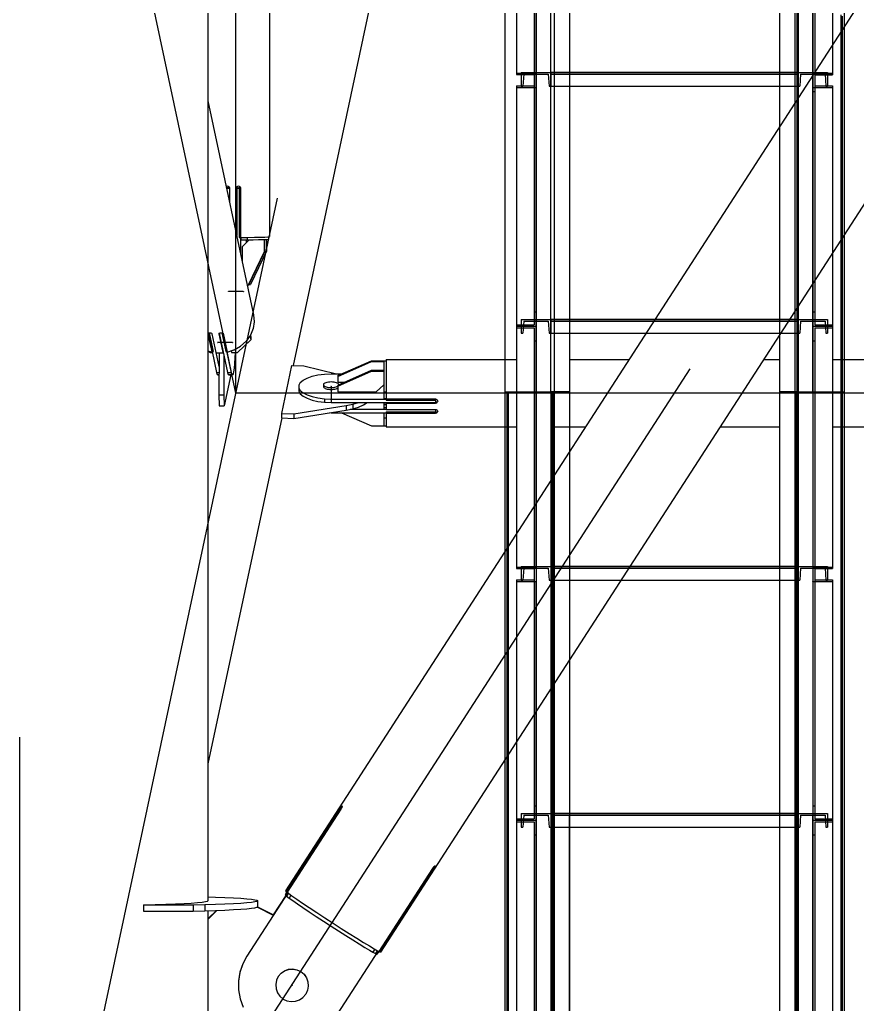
# Model space of a CAD drawing. Header units: millimetres. Extents: x 150209.93 to 150215.05, y 136675.65 to 136679.93.
# Drawn here: x 150213.5085 to 150213.5763, y 136677.4993 to 136677.5791 of the extents above; entities that cross this region are included whole.
import ezdxf

# ---------------------------------------------------------------- set-up
doc = ezdxf.new("R2010")
doc.units = ezdxf.units.MM
doc.header["$LTSCALE"] = 0.25
for name, pattern in [('CENTER', [50.8, 31.75, -6.35, 6.35, -6.35]), ('XKITLINE00', [0]), ('XKITLINE02', [4, 2, -2]), ('XKITLINE03', [6, 3, -1, 1, -1])]:
    doc.linetypes.add(name, pattern=pattern)

# ---------------------------------------------------------------- blocks, each defined once
blk = doc.blocks.new('çatıı')
at = {"color": 8, "linetype": 'CENTER'}
for p, q in [((22900, 8951.04), (22900, 10620.27)), ((22987.5, 9590.27), (22987.5, 10410.27)), ((22900, 9180.27), (23430, 10000.27)), ((22987.5, 9590.27), (22900, 10000.27)), ((22900, 9180.27), (23073.55, 9993.5)), ((22990.48, 9631.42), (22984.51, 9631.43)), ((22986.1, 9610.81), (22980.12, 9610.83)), ((23026.01, 9593.04), (23026.01, 9587.51)), ((23342.5, 9590.27), (22987.5, 9590.27)), ((23010.2, 9350.61), (23010.2, 9350.94))]:
    blk.add_line(p, q, dxfattribs=at)
at = {"color": 116, "linetype": 'XKITLINE02', "true_color": 0x136734}
for p, q in [((23097.15, 10409.49), (23097.15, 9590.91)), ((23097.15, 10409.49), (23097.16, 9590.91)), ((23097.69, 10409.49), (23097.69, 9590.91)), ((23097.69, 10409.49), (23097.69, 9590.91)), ((23114.92, 10409.49), (23114.92, 9590.91)), ((23114.92, 10409.49), (23114.92, 9590.91)), ((23115, 10409.49), (23115, 9590.95)), ((23115, 10409.49), (23115, 9590.95)), ((23115.45, 10409.49), (23115.45, 9590.91)), ((23115.45, 10409.49), (23115.46, 9590.91)), ((23115.85, 10409.49), (23115.85, 9590.95)), ((23115.85, 10409.49), (23115.85, 9590.95)), ((23214.14, 10409.49), (23214.13, 9590.95)), ((23214.14, 10409.49), (23214.14, 9590.95)), ((23214.53, 10409.49), (23214.54, 9590.91)), ((23214.99, 10409.49), (23214.98, 9590.95)), ((23214.99, 10409.49), (23214.99, 9590.95)), ((23215.07, 10409.49), (23215.07, 9590.91)), ((23232.3, 10409.49), (23232.3, 9590.91)), ((23232.83, 10409.49), (23232.84, 9590.91)), ((23101, 9817.38), (23101, 9719.35)), ((23101.01, 9817.38), (23101.01, 9719.35)), ((23108.2, 9816.8), (23108.2, 9714.13)), ((23108.21, 9816.8), (23108.21, 9714.13)), ((23109, 9817.38), (23109, 9714.13)), ((23109.01, 9817.38), (23109.01, 9714.13)), ((23220.99, 9817.38), (23220.99, 9716.47)), ((23221.79, 9816.8), (23221.79, 9717.45)), ((23228.99, 9817.38), (23228.99, 9725.38)), ((23214.53, 9761.22), (23214.53, 9590.91)), ((23215.07, 9760.69), (23215.07, 9590.91)), ((23220.98, 9760.77), (23220.98, 9712.5)), ((23220.99, 9762.07), (23220.99, 9719.93)), ((23221.78, 9760.03), (23221.78, 9712.5)), ((23228.98, 9760.77), (23228.98, 9719.19)), ((23232.3, 9743.46), (23232.3, 9590.91)), ((23232.83, 9742.92), (23232.83, 9590.91)), ((23233.68, 9738.64), (23233.68, 9654.46)), ((23233.68, 9738.64), (23233.68, 9654.46)), ((23228.98, 9725.38), (23228.98, 9719.19)), ((23228.99, 9725.38), (23228.99, 9719.35)), ((23101, 9719.93), (23109, 9719.93)), ((23101, 9719.35), (23108.2, 9719.35)), ((23101.01, 9719.93), (23109.01, 9719.93)), ((23101.01, 9719.35), (23108.21, 9719.35)), ((23103, 9720.13), (23103, 9714.63)), ((23103, 9720.13), (23115, 9720.13)), ((23103, 9720.13), (23103, 9714.63)), ((23103, 9720.13), (23103, 9714.63)), ((23103, 9720.13), (23115, 9720.13)), ((23103, 9720.13), (23103, 9714.63)), ((23104.07, 9719.43), (23103.68, 9714.63)), ((23104.07, 9719.43), (23103.68, 9714.63)), ((23104.07, 9719.43), (23103.68, 9714.63)), ((23104.07, 9719.43), (23103.68, 9714.63)), ((23104.07, 9719.43), (23113.94, 9719.43)), ((23104.07, 9719.43), (23113.94, 9719.43)), ((23108.2, 9719.94), (23108.2, 9617.96)), ((23108.2, 9719.94), (23109, 9719.94)), ((23108.21, 9719.94), (23108.21, 9617.96)), ((23108.21, 9719.94), (23109.01, 9719.94)), ((23109, 9719.94), (23109, 9617.38)), ((23109.01, 9719.94), (23109.01, 9617.38)), ((23113.94, 9719.43), (23114.32, 9714.63)), ((23113.94, 9719.43), (23114.32, 9714.63)), ((23113.94, 9719.43), (23114.32, 9714.63)), ((23113.94, 9719.43), (23114.32, 9714.63)), ((23115, 9720.13), (23115, 9714.63)), ((23115, 9720.13), (23122.5, 9720.13)), ((23115, 9720.13), (23115, 9714.63)), ((23115, 9720.13), (23122.5, 9720.13)), ((23115, 9720.13), (23115, 9714.63)), ((23115, 9720.13), (23115, 9714.63)), ((23115, 9720.13), (23115, 9714.63)), ((23115, 9720.13), (23115, 9714.63)), ((23115, 9719.43), (23214.98, 9719.43)), ((23115, 9719.43), (23214.98, 9719.43)), ((23207.48, 9720.13), (23214.98, 9720.13)), ((23207.48, 9720.13), (23214.98, 9720.13)), ((23214.98, 9720.13), (23214.98, 9714.63)), ((23214.98, 9720.13), (23214.98, 9714.63)), ((23214.98, 9720.13), (23214.98, 9714.63)), ((23214.98, 9720.13), (23226.98, 9720.13)), ((23214.98, 9720.13), (23214.98, 9714.63)), ((23214.98, 9720.13), (23214.98, 9714.63)), ((23214.98, 9720.13), (23226.98, 9720.13)), ((23214.98, 9720.13), (23214.98, 9714.63)), ((23216.05, 9719.43), (23215.66, 9714.63)), ((23216.05, 9719.43), (23215.66, 9714.63)), ((23216.05, 9719.43), (23215.66, 9714.63)), ((23216.05, 9719.43), (23215.66, 9714.63)), ((23216.05, 9719.43), (23225.92, 9719.43)), ((23216.05, 9719.43), (23225.92, 9719.43)), ((23220.98, 9719.94), (23220.98, 9640.1)), ((23220.98, 9719.94), (23221.78, 9719.94)), ((23220.98, 9719.93), (23228.98, 9719.93)), ((23220.99, 9719.94), (23220.99, 9640.11)), ((23220.99, 9719.94), (23221.79, 9719.94)), ((23220.99, 9719.93), (23228.99, 9719.93)), ((23221.78, 9719.94), (23221.78, 9617.96)), ((23221.78, 9719.19), (23228.98, 9719.19)), ((23221.79, 9719.94), (23221.79, 9617.96)), ((23221.79, 9719.35), (23228.99, 9719.35)), ((23225.92, 9719.43), (23226.3, 9714.63)), ((23225.92, 9719.43), (23226.3, 9714.63)), ((23225.92, 9719.43), (23226.3, 9714.63)), ((23225.92, 9719.43), (23226.3, 9714.63)), ((23226.98, 9720.13), (23226.98, 9714.63)), ((23226.98, 9720.13), (23226.98, 9714.63)), ((23226.98, 9720.13), (23226.98, 9714.63)), ((23226.98, 9720.13), (23226.98, 9714.63)), ((23220.98, 9716.21), (23220.98, 9712.5)), ((23220.99, 9716.47), (23220.99, 9714.13)), ((23221.78, 9717.45), (23221.78, 9712.5)), ((23221.79, 9717.45), (23221.79, 9714.13)), ((23101, 9714.7), (23101, 9617.38)), ((23101, 9714.7), (23108.2, 9714.7)), ((23101, 9714.12), (23109, 9714.12)), ((23101.01, 9714.7), (23101.01, 9617.38)), ((23101.01, 9714.7), (23108.21, 9714.7)), ((23101.01, 9714.12), (23109.01, 9714.12)), ((23103, 9714.63), (23103.68, 9714.63)), ((23103, 9714.63), (23103.68, 9714.63)), ((23108.2, 9714.13), (23109, 9714.13)), ((23108.21, 9714.13), (23109.01, 9714.13)), ((23114.32, 9714.63), (23115, 9714.63)), ((23114.32, 9714.63), (23115, 9714.63)), ((23115, 9714.63), (23122.5, 9714.63)), ((23115, 9714.63), (23122.5, 9714.63)), ((23207.48, 9714.63), (23214.98, 9714.63)), ((23207.48, 9714.63), (23214.98, 9714.63)), ((23214.98, 9714.63), (23215.66, 9714.63)), ((23214.98, 9714.63), (23215.66, 9714.63)), ((23220.98, 9714.12), (23228.98, 9714.12)), ((23220.98, 9712.5), (23221.78, 9712.5)), ((23220.99, 9714.13), (23221.79, 9714.13)), ((23220.99, 9714.12), (23228.99, 9714.12)), ((23221.78, 9714.7), (23228.98, 9714.7)), ((23221.79, 9714.7), (23228.99, 9714.7)), ((23226.3, 9714.63), (23226.98, 9714.63)), ((23226.3, 9714.63), (23226.98, 9714.63)), ((23228.98, 9714.7), (23228.98, 9617.38)), ((23228.99, 9714.7), (23228.99, 9617.38)), ((23213.68, 9707.69), (23213.68, 9623.52)), ((23213.68, 9707.69), (23213.68, 9623.51)), ((23207.48, 9698.1), (23207.48, 9613.92)), ((23207.49, 9698.1), (23207.49, 9613.93)), ((23228.98, 9652.48), (23228.98, 9617.96)), ((23228.99, 9652.48), (23228.99, 9617.96)), ((23220.98, 9640.1), (23220.98, 9617.38)), ((23220.99, 9640.11), (23220.99, 9617.38)), ((23221.78, 9641.34), (23221.78, 9623.2)), ((23221.79, 9641.34), (23221.79, 9623.2)), ((23108.2, 9623.2), (23109, 9623.2)), ((23108.2, 9623.2), (23108.2, 9617.96)), ((23108.21, 9623.2), (23109.01, 9623.2)), ((23109, 9623.2), (23109, 9617.38)), ((23220.98, 9623.2), (23221.78, 9623.2)), ((23220.99, 9623.2), (23221.79, 9623.2)), ((23103, 9620.13), (23103, 9614.63)), ((23103, 9620.13), (23115, 9620.13)), ((23103, 9620.13), (23103, 9614.63)), ((23103, 9620.13), (23103, 9614.63)), ((23103, 9620.13), (23115, 9620.13)), ((23103, 9620.13), (23103, 9614.63)), ((23104.07, 9619.43), (23103.68, 9614.63)), ((23104.07, 9619.43), (23103.68, 9614.63)), ((23104.07, 9619.43), (23103.68, 9614.63)), ((23104.07, 9619.43), (23103.68, 9614.63)), ((23104.07, 9619.43), (23113.94, 9619.43)), ((23104.07, 9619.43), (23113.94, 9619.43)), ((23113.94, 9619.43), (23114.32, 9614.63)), ((23113.94, 9619.43), (23114.32, 9614.63)), ((23113.94, 9619.43), (23114.32, 9614.63)), ((23113.94, 9619.43), (23114.32, 9614.63)), ((23115, 9620.13), (23115, 9614.63)), ((23115, 9620.13), (23122.5, 9620.13)), ((23115, 9620.13), (23115, 9614.63)), ((23115, 9620.13), (23122.5, 9620.13)), ((23115, 9620.13), (23115, 9614.63)), ((23115, 9620.13), (23115, 9614.63)), ((23115, 9620.13), (23115, 9614.63)), ((23115, 9620.13), (23115, 9614.63)), ((23115, 9619.43), (23214.98, 9619.43)), ((23115, 9619.43), (23214.98, 9619.43)), ((23157.09, 9620.13), (23214.98, 9620.13)), ((23157.09, 9620.13), (23214.98, 9620.13)), ((23214.98, 9620.13), (23214.98, 9614.63)), ((23214.98, 9620.13), (23214.98, 9614.63)), ((23214.98, 9620.13), (23214.98, 9614.63)), ((23214.98, 9620.13), (23226.98, 9620.13)), ((23214.98, 9620.13), (23214.98, 9614.63)), ((23214.98, 9620.13), (23214.98, 9614.63)), ((23214.98, 9620.13), (23226.98, 9620.13)), ((23214.98, 9620.13), (23214.98, 9614.63)), ((23216.05, 9619.43), (23215.66, 9614.63)), ((23216.05, 9619.43), (23215.66, 9614.63)), ((23216.05, 9619.43), (23215.66, 9614.63)), ((23216.05, 9619.43), (23215.66, 9614.63)), ((23216.05, 9619.43), (23225.92, 9619.43)), ((23216.05, 9619.43), (23225.92, 9619.43)), ((23225.92, 9619.43), (23226.3, 9614.63)), ((23225.92, 9619.43), (23226.3, 9614.63)), ((23225.92, 9619.43), (23226.3, 9614.63)), ((23225.92, 9619.43), (23226.3, 9614.63)), ((23226.98, 9620.13), (23226.98, 9614.63)), ((23226.98, 9620.13), (23226.98, 9614.63)), ((23226.98, 9620.13), (23226.98, 9614.63)), ((23226.98, 9620.13), (23226.98, 9614.63)), ((23101, 9617.96), (23108.2, 9617.96)), ((23101, 9617.96), (23101, 9617.38)), ((23101, 9617.38), (23109, 9617.38)), ((23101.01, 9617.96), (23108.21, 9617.96)), ((23101.01, 9617.38), (23101.01, 9519.35)), ((23101.01, 9617.38), (23109.01, 9617.38)), ((23101.01, 9617.38), (23109.01, 9617.38)), ((23101.01, 9616.8), (23108.21, 9616.8)), ((23108.21, 9616.8), (23108.21, 9514.13)), ((23109.01, 9617.38), (23109.01, 9514.13)), ((23220.98, 9617.38), (23228.98, 9617.38)), ((23220.99, 9617.38), (23220.99, 9514.13)), ((23220.99, 9617.38), (23228.99, 9617.38)), ((23220.99, 9617.38), (23228.99, 9617.38)), ((23221.78, 9617.96), (23228.98, 9617.96)), ((23221.79, 9617.96), (23228.99, 9617.96)), ((23221.79, 9616.8), (23221.79, 9590.91)), ((23221.79, 9616.8), (23228.99, 9616.8)), ((23228.99, 9617.38), (23228.99, 9590.91)), ((23103, 9614.63), (23103.68, 9614.63)), ((23103, 9614.63), (23103.68, 9614.63)), ((23108.21, 9611.57), (23109.01, 9611.57)), ((23114.32, 9614.63), (23115, 9614.63)), ((23114.32, 9614.63), (23115, 9614.63)), ((23115, 9614.63), (23122.5, 9614.63)), ((23115, 9614.63), (23122.5, 9614.63)), ((23153.53, 9614.63), (23214.98, 9614.63)), ((23153.53, 9614.63), (23214.98, 9614.63)), ((23214.98, 9614.63), (23215.66, 9614.63)), ((23214.98, 9614.63), (23215.66, 9614.63)), ((23220.99, 9611.57), (23221.79, 9611.57)), ((23226.3, 9614.63), (23226.98, 9614.63)), ((23226.3, 9614.63), (23226.98, 9614.63)), ((23097.16, 9590.91), (23097.16, 7919.31)), ((23097.69, 9590.91), (23097.69, 7919.31)), ((23114.92, 9590.91), (23114.92, 7919.31)), ((23115, 9590.95), (23115.01, 7919.31)), ((23115, 9590.95), (23116.31, 9590.95)), ((23115, 9590.95), (23115.01, 7919.31)), ((23115, 9590.95), (23116.31, 9590.95)), ((23115, 9590.95), (23116.31, 9590.95)), ((23115.46, 9590.91), (23115.46, 7919.31)), ((23115.85, 9590.95), (23115.86, 7919.31)), ((23115.85, 9590.95), (23115.86, 7919.31)), ((23122.5, 9590.95), (23122.51, 7919.31)), ((23122.5, 9590.95), (23122.51, 7919.31)), ((23207.48, 9590.95), (23214.98, 9590.95)), ((23207.49, 9590.95), (23214.99, 9590.95)), ((23207.49, 9590.95), (23214.99, 9590.95)), ((23214.14, 9590.95), (23214.14, 7919.31)), ((23214.54, 9590.91), (23214.54, 7919.31)), ((23214.99, 9590.95), (23214.99, 7919.31)), ((23215.07, 9590.91), (23215.07, 7919.31)), ((23220.99, 9590.91), (23220.99, 9519.93)), ((23221.79, 9590.91), (23221.79, 9514.13)), ((23228.99, 9590.91), (23228.99, 9519.35)), ((23232.3, 9590.91), (23232.3, 7919.31)), ((23232.84, 9590.91), (23232.84, 7919.31)), ((23122.5, 9566.62), (23122.5, 9482.44)), ((23116.31, 9557.03), (23116.31, 9472.85)), ((23096.31, 9526.09), (23096.31, 9441.91)), ((23101.01, 9519.93), (23109.01, 9519.93)), ((23103, 9520.13), (23103, 9514.63)), ((23103, 9520.13), (23115, 9520.13)), ((23103, 9520.13), (23103, 9514.63)), ((23104.07, 9519.43), (23103.68, 9514.63)), ((23104.07, 9519.43), (23103.68, 9514.63)), ((23104.07, 9519.43), (23113.94, 9519.43)), ((23108.21, 9519.94), (23108.21, 9417.96)), ((23108.21, 9519.94), (23109.01, 9519.94)), ((23109.01, 9519.94), (23109.01, 9417.38)), ((23113.94, 9519.43), (23114.32, 9514.63)), ((23113.94, 9519.43), (23114.32, 9514.63)), ((23115, 9520.13), (23115, 9514.63)), ((23115, 9520.13), (23146.86, 9520.13)), ((23115, 9520.13), (23115, 9514.63)), ((23115, 9520.13), (23115, 9514.63)), ((23115, 9519.43), (23214.98, 9519.43)), ((23207.49, 9520.13), (23214.98, 9520.13)), ((23214.98, 9520.13), (23214.98, 9514.63)), ((23214.98, 9520.13), (23214.98, 9514.63)), ((23214.98, 9520.13), (23226.98, 9520.13)), ((23214.98, 9520.13), (23214.98, 9514.63)), ((23216.05, 9519.43), (23215.66, 9514.63)), ((23216.05, 9519.43), (23215.66, 9514.63)), ((23216.05, 9519.43), (23225.92, 9519.43)), ((23220.99, 9519.94), (23220.99, 9417.38)), ((23220.99, 9519.94), (23221.79, 9519.94)), ((23220.99, 9519.93), (23228.99, 9519.93)), ((23221.79, 9519.94), (23221.79, 9417.96)), ((23225.92, 9519.43), (23226.3, 9514.63)), ((23225.92, 9519.43), (23226.3, 9514.63)), ((23226.98, 9520.13), (23226.98, 9514.63)), ((23226.98, 9520.13), (23226.98, 9514.63)), ((23101.01, 9519.35), (23108.21, 9519.35)), ((23221.79, 9519.35), (23228.99, 9519.35)), ((23101.01, 9514.7), (23101.01, 9417.38)), ((23101.01, 9514.7), (23108.21, 9514.7)), ((23101.01, 9514.12), (23109.01, 9514.12)), ((23103, 9514.63), (23103.68, 9514.63)), ((23108.21, 9514.13), (23109.01, 9514.13)), ((23114.32, 9514.63), (23115, 9514.63)), ((23115, 9514.63), (23143.31, 9514.63)), ((23207.49, 9514.63), (23214.98, 9514.63)), ((23214.98, 9514.63), (23215.66, 9514.63)), ((23220.99, 9514.13), (23221.79, 9514.13)), ((23220.99, 9514.12), (23228.99, 9514.12)), ((23221.79, 9514.7), (23228.99, 9514.7)), ((23226.3, 9514.63), (23226.98, 9514.63)), ((23228.99, 9514.7), (23228.99, 9417.38)), ((23103, 9420.13), (23103, 9414.63)), ((23103, 9420.13), (23115, 9420.13)), ((23103, 9420.13), (23103, 9414.63)), ((23108.21, 9423.2), (23109.01, 9423.2)), ((23115, 9420.13), (23115, 9414.63)), ((23115, 9420.13), (23122.5, 9420.13)), ((23115, 9420.13), (23115, 9414.63)), ((23115, 9420.13), (23115, 9414.63)), ((23207.49, 9420.13), (23214.98, 9420.13)), ((23214.98, 9420.13), (23214.98, 9414.63)), ((23214.98, 9420.13), (23214.98, 9414.63)), ((23214.98, 9420.13), (23226.98, 9420.13)), ((23214.98, 9420.13), (23214.98, 9414.63)), ((23220.99, 9423.2), (23221.79, 9423.2)), ((23220.99, 9420.13), (23220.99, 9417.38)), ((23226.98, 9420.13), (23226.98, 9414.63)), ((23226.98, 9420.13), (23226.98, 9414.63)), ((23101.01, 9417.96), (23108.21, 9417.96)), ((23101.01, 9417.38), (23109.01, 9417.38)), ((23101.01, 9417.38), (23101.01, 9319.35)), ((23101.01, 9417.38), (23109.01, 9417.38)), ((23101.01, 9416.8), (23108.21, 9416.8)), ((23104.07, 9419.43), (23103.68, 9414.63)), ((23104.07, 9419.43), (23103.68, 9414.63)), ((23104.07, 9419.43), (23113.94, 9419.43)), ((23108.21, 9416.8), (23108.21, 9314.13)), ((23109.01, 9417.38), (23109.01, 9314.13)), ((23113.94, 9419.43), (23114.32, 9414.63)), ((23113.94, 9419.43), (23114.32, 9414.63)), ((23115, 9419.43), (23214.98, 9419.43)), ((23216.05, 9419.43), (23215.66, 9414.63)), ((23216.05, 9419.43), (23215.66, 9414.63)), ((23216.05, 9419.43), (23225.92, 9419.43)), ((23220.99, 9417.38), (23228.99, 9417.38)), ((23220.99, 9417.38), (23220.99, 9314.13)), ((23220.99, 9417.38), (23228.99, 9417.38)), ((23221.79, 9417.96), (23228.99, 9417.96)), ((23221.79, 9416.8), (23221.79, 9314.13)), ((23221.79, 9416.8), (23228.99, 9416.8)), ((23225.92, 9419.43), (23226.3, 9414.63)), ((23225.92, 9419.43), (23226.3, 9414.63)), ((23228.99, 9417.38), (23228.99, 9319.35)), ((23103, 9414.63), (23103.68, 9414.63)), ((23114.32, 9414.63), (23115, 9414.63)), ((23115, 9414.63), (23122.5, 9414.63)), ((23207.49, 9414.63), (23214.98, 9414.63)), ((23214.98, 9414.63), (23215.66, 9414.63)), ((23226.3, 9414.63), (23226.98, 9414.63)), ((23108.21, 9411.57), (23109.01, 9411.57)), ((23220.99, 9411.57), (23221.79, 9411.57))]:
    blk.add_line(p, q, dxfattribs=at)
at = {"color": 1, "linetype": 'XKITLINE03'}
for p, q in [((23109, 10409.49), (23109, 9590.91)), ((23109.01, 9590.91), (23109, 10409.49)), ((23115, 9590.95), (23115, 10409.49)), ((23115, 9590.95), (23115, 10409.49)), ((23214.99, 10409.49), (23214.98, 9590.95)), ((23214.99, 10409.49), (23214.99, 9590.95)), ((23220.99, 9590.91), (23220.98, 10409.49)), ((23109, 9719.93), (23109, 9817.38)), ((23109.01, 9719.93), (23109.01, 9817.38)), ((23220.99, 9817.38), (23220.99, 9719.93)), ((23220.98, 9760.77), (23220.98, 9719.93)), ((23214.98, 9720.13), (23115, 9720.13)), ((23214.98, 9720.13), (23115, 9720.13)), ((23115, 9720.13), (23115, 9720.13)), ((23115, 9720.13), (23115, 9720.13)), ((23214.98, 9720.13), (23214.98, 9720.13)), ((23214.98, 9720.13), (23214.98, 9720.13)), ((23109, 9617.38), (23109, 9714.12)), ((23109.01, 9617.38), (23109.01, 9714.12)), ((23220.98, 9714.12), (23220.98, 9617.38)), ((23220.99, 9714.12), (23220.99, 9617.38)), ((23214.98, 9620.13), (23115, 9620.13)), ((23214.98, 9620.13), (23115, 9620.13)), ((23115, 9620.13), (23115, 9620.13)), ((23115, 9620.13), (23115, 9620.13)), ((23214.98, 9620.13), (23214.98, 9620.13)), ((23214.98, 9620.13), (23214.98, 9620.13)), ((23109.01, 9519.93), (23109.01, 9617.38)), ((23220.99, 9617.38), (23220.99, 9519.93)), ((23109.01, 7919.31), (23109.01, 9590.91)), ((23122.51, 7919.31), (23122.5, 9590.95)), ((23214.99, 9590.95), (23214.99, 7919.31)), ((23220.99, 7919.31), (23220.99, 9590.91)), ((23214.98, 9520.13), (23115, 9520.13)), ((23115, 9520.13), (23115, 9520.13)), ((23214.98, 9520.13), (23214.98, 9520.13)), ((23109.01, 9417.38), (23109.01, 9514.12)), ((23220.99, 9514.12), (23220.99, 9417.38)), ((23214.98, 9420.13), (23115, 9420.13)), ((23115, 9420.13), (23115, 9420.13)), ((23214.98, 9420.13), (23214.98, 9420.13)), ((23109.01, 9319.93), (23109.01, 9417.38)), ((23220.99, 9417.38), (23220.99, 9319.93))]:
    blk.add_line(p, q, dxfattribs=at)
at = {"color": 7, "linetype": 'XKITLINE00'}
for p, q in [((23096.3, 9977.44), (23096.3, 9590.91)), ((23096.3, 9977.44), (23096.31, 9590.91)), ((23116.3, 9977.44), (23116.3, 9590.91)), ((23116.3, 9977.44), (23116.31, 9590.91)), ((23122.5, 9977.44), (23122.5, 9590.95)), ((23122.5, 9977.44), (23122.5, 9590.95)), ((23207.48, 9977.44), (23207.48, 9698.1)), ((23207.49, 9977.44), (23207.49, 9698.1)), ((23213.68, 9977.44), (23213.68, 9707.69)), ((23233.68, 9770.27), (23233.68, 9738.64)), ((23213.68, 9762.07), (23213.68, 9707.69)), ((23233.68, 9742.07), (23233.68, 9738.64)), ((23122.5, 9720.13), (23207.48, 9720.13)), ((23122.5, 9720.13), (23207.48, 9720.13)), ((23122.5, 9714.63), (23207.48, 9714.63)), ((23122.5, 9714.63), (23207.48, 9714.63)), ((23233.68, 9654.46), (23233.68, 9590.91)), ((23233.68, 9654.46), (23233.68, 9590.91)), ((23213.68, 9623.51), (23213.68, 9590.91)), ((23213.68, 9623.52), (23213.68, 9590.91)), ((23122.5, 9620.13), (23157.09, 9620.13)), ((23122.5, 9620.13), (23157.09, 9620.13)), ((23122.5, 9614.63), (23153.53, 9614.63)), ((23122.5, 9614.63), (23153.53, 9614.63)), ((23207.48, 9613.92), (23207.48, 9590.95)), ((23207.49, 9613.93), (23207.49, 9590.95)), ((23096.3, 9590.91), (23116.3, 9590.91)), ((23096.31, 9590.91), (23116.31, 9590.91)), ((23096.31, 9590.91), (23096.31, 9526.09)), ((23096.31, 9590.91), (23116.31, 9590.91)), ((23116.31, 9590.95), (23122.5, 9590.95)), ((23116.31, 9590.95), (23122.5, 9590.95)), ((23116.31, 9590.95), (23122.5, 9590.95)), ((23116.31, 9590.91), (23116.31, 9557.03)), ((23122.5, 9590.95), (23122.5, 9566.62)), ((23207.48, 9590.95), (23213.68, 9590.95)), ((23207.49, 9590.95), (23213.68, 9590.95)), ((23207.49, 9590.95), (23207.49, 9203.11)), ((23207.49, 9590.95), (23213.68, 9590.95)), ((23213.68, 9590.91), (23233.68, 9590.91)), ((23213.68, 9590.91), (23233.68, 9590.91)), ((23213.69, 9590.91), (23233.69, 9590.91)), ((23213.69, 9590.91), (23213.69, 9203.11)), ((23233.69, 9590.91), (23233.69, 9203.11)), ((23146.86, 9520.13), (23207.49, 9520.13)), ((23143.31, 9514.63), (23207.49, 9514.63)), ((23122.5, 9482.44), (23122.5, 9203.11)), ((23116.31, 9472.85), (23116.31, 9203.11)), ((23096.31, 9441.91), (23096.31, 9203.11)), ((23122.5, 9420.13), (23207.49, 9420.13)), ((23122.5, 9414.63), (23207.49, 9414.63))]:
    blk.add_line(p, q, dxfattribs=at)
at = {"color": 8, "linetype": 'XKITLINE00'}
for p, q in [((23001.09, 9967.78), (23001.09, 9653.69)), ((22976.2, 9961.74), (22976.2, 9384.79)), ((23083.35, 9942.32), (23010.61, 9601.49)), ((23284, 9816.48), (23007.61, 9388.86)), ((23322.38, 9791.69), (23045.99, 9364.07)), ((22976.2, 9708.62), (22994.67, 9622.06)), ((22983.58, 9674.05), (22983.81, 9674.17)), ((22983.63, 9674.07), (22983.58, 9674.02)), ((22983.63, 9674.07), (22983.84, 9674.18)), ((22983.7, 9673.48), (22984.78, 9673.8)), ((22983.72, 9673.37), (22983.8, 9673.37)), ((22983.8, 9673.37), (22983.8, 9673)), ((22983.8, 9673.37), (22984.84, 9673.37)), ((22983.81, 9674.17), (22984.07, 9674.21)), ((22983.81, 9674.17), (22983.86, 9674.19)), ((22984.07, 9674.21), (22984.33, 9674.17)), ((22984.33, 9674.17), (22984.56, 9674.05)), ((22984.56, 9674.05), (22984.75, 9673.86)), ((22984.75, 9673.86), (22984.87, 9673.62)), ((22984.84, 9673.37), (22984.9, 9673.39)), ((22984.84, 9673.37), (22984.84, 9668.11)), ((22984.87, 9673.62), (22984.91, 9673.36)), ((22984.91, 9673.36), (22984.91, 9667.8)), ((22987.74, 9673.61), (22987.7, 9673.35)), ((22987.7, 9673.35), (22987.75, 9673.37)), ((22987.7, 9673.35), (22987.7, 9654.73)), ((22987.86, 9673.85), (22987.74, 9673.61)), ((22987.74, 9673.61), (22987.79, 9673.63)), ((22987.79, 9673.63), (22987.75, 9673.37)), ((22987.75, 9673.37), (22987.75, 9654.49)), ((22987.91, 9673.87), (22987.79, 9673.63)), ((22987.83, 9673.36), (22989.27, 9673.79)), ((22987.83, 9673.36), (22987.83, 9654.11)), ((22987.83, 9673.36), (22988.87, 9673.36)), ((22987.86, 9673.85), (22988.05, 9674.04)), ((22987.91, 9673.87), (22988.1, 9674.06)), ((22988.05, 9674.04), (22988.29, 9674.16)), ((22988.1, 9674.06), (22988.32, 9674.17)), ((22988.29, 9674.16), (22988.55, 9674.2)), ((22988.29, 9674.16), (22988.34, 9674.18)), ((22988.55, 9674.2), (22988.82, 9674.16)), ((22988.82, 9674.16), (22989.05, 9674.04)), ((22988.87, 9673.36), (22989.35, 9673.37)), ((22988.87, 9673.36), (22988.87, 9653.37)), ((22989.05, 9674.04), (22989.24, 9673.85)), ((22989.24, 9673.85), (22989.34, 9673.62)), ((22989.34, 9673.62), (22989.41, 9673.35)), ((22989.35, 9673.37), (22989.4, 9673.38)), ((22989.35, 9673.37), (22989.35, 9653.37)), ((22989.41, 9673.35), (22989.41, 9653.36)), ((22988.87, 9653.37), (22989.32, 9653.37)), ((22989.32, 9653.37), (22989.35, 9653.37)), ((22989.32, 9653.37), (22989.32, 9647.1)), ((22989.41, 9653.36), (22992.31, 9653.38)), ((22989.41, 9653.36), (22989.44, 9653.37)), ((22989.44, 9653.37), (22989.44, 9652.37)), ((22989.44, 9652.37), (22992.07, 9652.39)), ((22992.82, 9652.4), (22990, 9649.57)), ((22991.64, 9652.39), (22991.64, 9651.22)), ((22992.07, 9653.38), (22992.07, 9652.39)), ((22992.07, 9652.39), (22994.51, 9652.42)), ((22992.31, 9653.38), (22995.03, 9653.42)), ((22994.51, 9652.42), (22996.66, 9652.47)), ((22995.03, 9653.42), (22997.37, 9653.47)), ((22996.66, 9652.47), (22998.42, 9652.52)), ((22997.37, 9653.47), (22999.22, 9653.53)), ((22998.42, 9652.52), (22998.94, 9652.55)), ((22998.94, 9652.55), (22998.96, 9652.55)), ((22998.96, 9652.55), (22998.97, 9652.55)), ((22998.96, 9652.55), (22998.96, 9647.55)), ((22998.97, 9652.55), (22999.72, 9652.58)), ((22999.05, 9652.55), (22999.05, 9647.57)), ((22999.22, 9653.53), (23000.48, 9653.61)), ((22999.72, 9652.58), (23000.5, 9652.65)), ((22999.85, 9652.59), (22999.85, 9647.81)), ((22999.94, 9652.6), (22999.94, 9647.84)), ((23000.48, 9653.61), (23001.09, 9653.69)), ((23000.5, 9652.65), (23000.74, 9652.72)), ((23000.74, 9653.64), (23000.74, 9652.72)), ((22990, 9649.57), (22990, 9643.95)), ((22998.96, 9647.55), (22992.49, 9634.07)), ((22999.05, 9647.57), (22992.58, 9634.09)), ((22999.85, 9647.81), (22993.37, 9634.33)), ((22999.94, 9647.84), (22993.46, 9634.36)), ((22998.96, 9647.55), (22999.05, 9647.57)), ((22999.85, 9647.81), (22999.94, 9647.84)), ((22992.11, 9634.07), (22992.49, 9634.07)), ((22992.49, 9634.07), (22992.58, 9634.09)), ((22992.69, 9634.33), (22993.37, 9634.33)), ((22993.37, 9634.33), (22993.46, 9634.36)), ((22994.9, 9619.25), (22994.45, 9616.44)), ((22994.67, 9622.06), (22994.9, 9619.25)), ((22994.45, 9616.44), (22993.34, 9613.77)), ((22976.2, 9614.69), (22976.24, 9614.74)), ((22976.2, 9614.25), (22977.74, 9606.99)), ((22976.24, 9614.74), (22976.41, 9614.79)), ((22976.24, 9614.74), (22977.77, 9607.58)), ((22976.29, 9614.75), (22977.86, 9607.41)), ((22976.41, 9614.79), (22976.64, 9614.81)), ((22976.58, 9614.81), (22976.68, 9614.75)), ((22976.64, 9614.81), (22976.9, 9614.8)), ((22976.68, 9614.75), (22978.3, 9607.17)), ((22976.68, 9614.75), (22977.18, 9614.75)), ((22976.9, 9614.8), (22977.16, 9614.76)), ((22977.16, 9614.76), (22977.41, 9614.69)), ((22977.41, 9614.69), (22977.61, 9614.59)), ((22977.61, 9614.59), (22977.75, 9614.49)), ((22977.75, 9614.49), (22977.81, 9614.39)), ((22977.81, 9614.39), (22979.43, 9606.8)), ((22980.62, 9614.48), (22980.6, 9614.38)), ((22980.6, 9614.38), (22982.22, 9606.79)), ((22980.72, 9614.59), (22980.62, 9614.48)), ((22980.7, 9614.57), (22982.24, 9607.35)), ((22980.72, 9614.59), (22980.89, 9614.68)), ((22980.74, 9614.6), (22984.14, 9598.7)), ((22980.89, 9614.68), (22981.12, 9614.75)), ((22981.1, 9614.74), (22981.76, 9614.74)), ((22981.12, 9614.75), (22981.38, 9614.79)), ((22981.38, 9614.79), (22981.65, 9614.8)), ((22981.65, 9614.8), (22981.89, 9614.78)), ((22981.76, 9614.74), (22981.84, 9614.78)), ((22981.76, 9614.74), (22983.38, 9607.15)), ((22981.89, 9614.78), (22982.1, 9614.73)), ((22982.1, 9614.73), (22982.21, 9614.65)), ((22982.21, 9614.65), (22982.3, 9614.57)), ((22982.3, 9614.57), (22983.92, 9606.98)), ((22988.17, 9606.78), (22993.55, 9611.89)), ((22989.4, 9609.39), (22991.63, 9611.38)), ((22993.34, 9613.77), (22991.63, 9611.38)), ((22993.19, 9613.56), (22993.55, 9611.89)), ((22993.37, 9613.83), (22993.58, 9612.81)), ((22993.58, 9612.81), (22993.55, 9611.89)), ((22976.2, 9607.51), (22977.74, 9606.99)), ((22976.2, 9607.49), (22977.21, 9606.81)), ((22977.77, 9607.58), (22977.74, 9606.99)), ((22977.77, 9607.8), (22977.76, 9607.37)), ((22977.76, 9607.37), (22977.84, 9606.99)), ((22977.85, 9607.17), (22977.84, 9606.99)), ((22977.86, 9607.41), (22977.85, 9607.17)), ((22977.85, 9607.17), (22978.3, 9607.17)), ((22977.85, 9607.17), (22979.65, 9598.71)), ((22977.86, 9607.41), (22978.3, 9607.17)), ((22982.24, 9607.35), (22982.22, 9606.79)), ((22982.25, 9607.55), (22982.23, 9607.09)), ((22982.33, 9607.17), (22982.31, 9606.71)), ((22983.38, 9607.15), (22983.83, 9607.39)), ((22983.38, 9607.15), (22983.83, 9607.15)), ((22983.83, 9607.38), (22983.83, 9607.15)), ((22983.83, 9607.15), (22985.63, 9598.69)), ((22983.92, 9606.98), (22986.77, 9607.89)), ((22984.01, 9606.98), (22986.6, 9607.8)), ((22985.53, 9607.46), (22985.68, 9606.79)), ((22986.59, 9607.83), (22986.6, 9607.8)), ((22986.6, 9607.8), (22986.73, 9607.87)), ((22986.77, 9607.89), (22989.4, 9609.39)), ((22987.19, 9608.13), (22988.96, 9609.1)), ((22988.96, 9609.1), (22989.1, 9609.21)), ((22977.21, 9606.81), (22977.93, 9606.8)), ((22977.74, 9607.02), (22977.84, 9606.99)), ((22979.42, 9606.8), (22980.65, 9601.06)), ((22979.43, 9606.8), (22980.82, 9606.65)), ((22979.5, 9606.79), (22979.52, 9606.71)), ((22979.52, 9606.71), (22980.22, 9606.66)), ((22980.2, 9606.72), (22980.22, 9606.66)), ((22980.22, 9606.66), (22980.91, 9606.64)), ((22980.66, 9606.65), (22980.61, 9589.7)), ((22980.82, 9606.65), (22982.22, 9606.79)), ((22980.91, 9606.64), (22981.61, 9606.66)), ((22981.6, 9606.73), (22981.61, 9606.66)), ((22981.61, 9606.66), (22982.31, 9606.71)), ((22982.23, 9607.09), (22982.31, 9606.71)), ((22982.65, 9605.66), (22982.61, 9589.7)), ((22984.01, 9607.01), (22984.01, 9606.98)), ((22985.68, 9606.79), (22988.17, 9606.78)), ((22987.11, 9604.6), (22986.96, 9602.34)), ((22987.19, 9606.78), (22987.11, 9604.6)), ((22987.37, 9606.78), (22987.15, 9605.74)), ((23028.81, 9597.48), (23042.31, 9603.47)), ((23042.31, 9603.47), (23042.31, 9603.08)), ((23042.31, 9603.47), (23047.31, 9603.47)), ((23047.31, 9603.47), (23047.31, 9599.21)), ((23047.31, 9603.47), (23048.31, 9603.47)), ((23048.31, 9603.91), (23101.01, 9603.91)), ((23048.31, 9603.91), (23048.31, 9587.96)), ((23114.72, 9603.91), (23115, 9603.91)), ((23122.5, 9603.91), (23146.6, 9603.91)), ((23201.01, 9603.91), (23207.49, 9603.91)), ((23214.99, 9603.91), (23215.27, 9603.91)), ((23228.99, 9603.91), (23281.68, 9603.91)), ((22986.78, 9600.45), (22986.57, 9599.01)), ((22986.96, 9602.34), (22986.78, 9600.45)), ((23010.05, 9601.51), (23005.92, 9582.13)), ((23010.05, 9601.51), (23015.03, 9601.34)), ((23015.03, 9601.34), (23028.23, 9598.13)), ((23028.81, 9597.09), (23042.31, 9603.08)), ((23028.81, 9593.59), (23042.31, 9599.58)), ((23028.81, 9593.2), (23042.31, 9599.19)), ((23042.31, 9603.08), (23047.31, 9603.08)), ((23042.31, 9599.58), (23042.31, 9599.19)), ((23042.31, 9599.58), (23047.31, 9599.58)), ((23042.31, 9599.19), (23047.31, 9599.19)), ((23047.31, 9599.21), (23047.31, 9599.19)), ((23047.31, 9599.19), (23047.31, 9599.17)), ((23047.31, 9599.17), (23047.31, 9593.52)), ((22979.65, 9598.71), (22979.89, 9597.94)), ((22979.65, 9598.71), (22980.64, 9598.7)), ((22979.89, 9597.94), (22980.13, 9597.73)), ((22979.89, 9597.94), (22980.64, 9597.94)), ((22980.13, 9597.73), (22980.64, 9597.73)), ((22985.44, 9597.72), (22982.76, 9585.13)), ((22984.14, 9598.7), (22984.37, 9597.93)), ((22984.14, 9598.7), (22985.63, 9598.69)), ((22984.37, 9597.93), (22984.61, 9597.72)), ((22984.37, 9597.93), (22985.86, 9597.92)), ((22984.61, 9597.72), (22986.1, 9597.72)), ((22985.63, 9598.69), (22985.86, 9597.92)), ((22985.86, 9597.92), (22986.1, 9597.72)), ((22986.34, 9598.09), (22986.1, 9597.72)), ((22986.57, 9599.01), (22986.34, 9598.09)), ((23013.55, 9594.61), (23014.67, 9595.59)), ((23014.67, 9595.59), (23016.28, 9596.45)), ((23016.28, 9596.45), (23018.31, 9597.16)), ((23018.31, 9597.16), (23020.68, 9597.69)), ((23020.68, 9597.69), (23023.29, 9598.02)), ((23023.29, 9598.02), (23026.01, 9598.13)), ((23026.01, 9598.13), (23030.28, 9598.13)), ((23028.81, 9597.48), (23028.81, 9594.79)), ((23013.55, 9594.61), (23012.98, 9593.57)), ((23012.98, 9593.57), (23012.98, 9591.12)), ((23012.98, 9592.51), (23013.55, 9591.46)), ((23013.55, 9591.46), (23014.67, 9590.49)), ((23022.96, 9593.98), (23022.91, 9593.78)), ((23022.91, 9593.78), (23022.96, 9593.57)), ((23022.91, 9593.78), (23022.91, 9593.04)), ((23022.91, 9593.04), (23022.96, 9592.83)), ((23023.1, 9594.19), (23022.96, 9593.98)), ((23022.96, 9593.57), (23023.1, 9593.36)), ((23022.96, 9592.83), (23023.1, 9592.63)), ((23023.1, 9594.19), (23023.33, 9594.38)), ((23023.1, 9593.36), (23023.33, 9593.17)), ((23023.1, 9592.63), (23023.33, 9592.44)), ((23023.33, 9594.38), (23023.64, 9594.55)), ((23023.33, 9593.17), (23023.64, 9593)), ((23023.33, 9592.44), (23023.64, 9592.26)), ((23023.64, 9594.55), (23024.02, 9594.7)), ((23023.64, 9593), (23024.02, 9592.85)), ((23023.64, 9592.26), (23024.02, 9592.12)), ((23024.02, 9594.7), (23024.46, 9594.82)), ((23024.02, 9592.85), (23024.46, 9592.73)), ((23024.02, 9592.12), (23024.46, 9591.99)), ((23024.46, 9594.82), (23024.95, 9594.91)), ((23024.46, 9592.73), (23024.95, 9592.64)), ((23024.46, 9591.99), (23024.95, 9591.91)), ((23024.95, 9594.91), (23025.47, 9594.96)), ((23024.95, 9592.64), (23025.47, 9592.59)), ((23024.95, 9591.91), (23025.47, 9591.85)), ((23025.47, 9594.96), (23026.01, 9594.98)), ((23025.47, 9592.59), (23026.01, 9592.57)), ((23025.47, 9591.85), (23026.01, 9591.83)), ((23026.01, 9594.98), (23026.55, 9594.96)), ((23026.01, 9592.57), (23026.55, 9592.59)), ((23026.01, 9592.57), (23026.01, 9591.83)), ((23026.01, 9591.83), (23026.55, 9591.85)), ((23026.55, 9594.96), (23027.07, 9594.91)), ((23026.55, 9592.59), (23027.07, 9592.64)), ((23026.55, 9591.85), (23027.07, 9591.91)), ((23027.07, 9594.91), (23027.56, 9594.82)), ((23027.07, 9592.64), (23027.56, 9592.73)), ((23027.07, 9591.91), (23027.56, 9591.99)), ((23027.56, 9594.82), (23028.01, 9594.7)), ((23027.56, 9592.73), (23028.01, 9592.85)), ((23027.56, 9591.99), (23028.01, 9592.12)), ((23028.01, 9594.7), (23028.39, 9594.55)), ((23028.01, 9592.85), (23028.39, 9593)), ((23028.01, 9592.12), (23028.39, 9592.26)), ((23028.39, 9594.55), (23028.7, 9594.38)), ((23028.39, 9593), (23028.7, 9593.17)), ((23028.39, 9592.26), (23028.7, 9592.44)), ((23028.7, 9594.38), (23028.93, 9594.19)), ((23028.7, 9593.17), (23028.81, 9593.27)), ((23028.7, 9592.44), (23028.81, 9592.53)), ((23028.81, 9594.79), (23031.51, 9594.79)), ((23028.81, 9593.59), (23028.81, 9590.9)), ((23028.93, 9594.19), (23029.07, 9593.98)), ((23029.07, 9593.98), (23029.11, 9593.78)), ((23029.11, 9593.78), (23029.1, 9593.72)), ((23029.11, 9593.78), (23029.11, 9593.72)), ((23044.31, 9590.9), (23047.31, 9593.66)), ((23047.31, 9593.52), (23047.31, 9588.12)), ((22980.61, 9589.7), (22982.61, 9589.7)), ((22980.61, 9589.7), (22980.77, 9585.14)), ((22982.61, 9589.7), (22982.76, 9585.13)), ((23012.98, 9591.12), (23013.55, 9590.08)), ((23013.55, 9590.08), (23014.67, 9589.11)), ((23014.67, 9590.49), (23016.28, 9589.63)), ((23014.67, 9589.11), (23016.28, 9588.25)), ((23016.28, 9589.63), (23018.31, 9588.92)), ((23016.28, 9588.25), (23018.31, 9587.54)), ((23018.31, 9588.92), (23020.68, 9588.38)), ((23018.31, 9587.54), (23020.68, 9587)), ((23020.68, 9588.38), (23023.29, 9588.06)), ((23023.29, 9588.06), (23023.29, 9586.67)), ((23023.29, 9588.06), (23026.01, 9587.94)), ((23026.01, 9587.94), (23048.31, 9587.94)), ((23026.01, 9587.94), (23026.01, 9586.56)), ((23028.81, 9590.9), (23044.31, 9590.9)), ((23047.31, 9590.83), (23048.31, 9590.83)), ((23047.31, 9588.12), (23048.31, 9588.12)), ((23048.31, 9587.96), (23068.31, 9587.96)), ((23048.31, 9587.94), (23048.31, 9587.53)), ((23048.31, 9587.53), (23068.31, 9587.53)), ((23068.31, 9587.96), (23068.58, 9587.9)), ((23068.31, 9587.96), (23068.31, 9586.56)), ((23068.58, 9587.9), (23068.81, 9587.8)), ((23068.81, 9587.8), (23069, 9587.62)), ((23069, 9587.62), (23069.12, 9587.39)), ((23069.12, 9587.39), (23069.16, 9587.14)), ((23069.14, 9587.25), (23069.12, 9587.12)), ((22980.77, 9585.14), (22982.76, 9585.13)), ((23010.9, 9581.97), (23032.15, 9585.32)), ((23010.9, 9580.12), (23032.15, 9583.48)), ((23020.68, 9587), (23023.29, 9586.67)), ((23023.29, 9586.67), (23026.01, 9586.56)), ((23026.01, 9586.56), (23068.31, 9586.56)), ((23032.15, 9585.32), (23034.79, 9585.86)), ((23032.15, 9585.32), (23032.15, 9583.48)), ((23032.15, 9583.48), (23034.79, 9584.01)), ((23033.73, 9583.8), (23048.31, 9583.8)), ((23034.79, 9585.86), (23037.13, 9586.56)), ((23034.79, 9585.86), (23034.79, 9584.01)), ((23034.79, 9584.01), (23037.15, 9584.72)), ((23037.15, 9584.72), (23039.13, 9585.59)), ((23039.13, 9585.59), (23040.64, 9586.56)), ((23047.31, 9586.56), (23047.31, 9585.12)), ((23047.31, 9586.44), (23048.31, 9586.44)), ((23047.31, 9585.77), (23048.31, 9585.77)), ((23047.31, 9585.12), (23047.31, 9583.86)), ((23047.31, 9584.48), (23048.31, 9584.48)), ((23047.31, 9583.86), (23048.31, 9583.86)), ((23048.31, 9586.56), (23048.31, 9586.44)), ((23048.31, 9586.55), (23048.31, 9586.32)), ((23048.31, 9586.55), (23068.31, 9586.55)), ((23048.31, 9586.32), (23048.31, 9583.74)), ((23048.31, 9586.32), (23068.31, 9586.32)), ((23048.31, 9583.74), (23068.31, 9583.74)), ((23068.31, 9586.55), (23068.58, 9586.59)), ((23068.31, 9586.56), (23068.31, 9586.55)), ((23068.31, 9586.55), (23068.31, 9586.32)), ((23068.31, 9586.32), (23068.58, 9586.36)), ((23068.31, 9583.74), (23068.58, 9583.7)), ((23068.31, 9583.74), (23068.31, 9582.52)), ((23068.58, 9586.59), (23068.81, 9586.71)), ((23068.58, 9586.59), (23068.58, 9586.36)), ((23068.58, 9586.36), (23068.81, 9586.47)), ((23068.58, 9583.7), (23068.81, 9583.6)), ((23068.81, 9586.71), (23069, 9586.89)), ((23068.81, 9586.47), (23069, 9586.66)), ((23068.81, 9583.6), (23069, 9583.43)), ((23069.12, 9587.12), (23069, 9586.89)), ((23069.12, 9586.88), (23069, 9586.66)), ((23069, 9583.43), (23069.12, 9583.22)), ((23069.16, 9587.14), (23069.12, 9586.88)), ((23069.12, 9583.22), (23069.16, 9582.99)), ((23006.09, 9580.28), (22976.2, 9440.21)), ((23005.92, 9582.13), (23005.92, 9581.89)), ((23005.92, 9582.13), (23010.9, 9581.97)), ((23005.92, 9581.88), (23005.92, 9580.28)), ((23005.92, 9580.28), (23010.9, 9580.12)), ((23010.9, 9581.97), (23010.9, 9580.12)), ((23025.53, 9582.44), (23026.01, 9582.42)), ((23026.01, 9582.51), (23026.01, 9582.42)), ((23026.01, 9582.42), (23048.31, 9582.42)), ((23030.28, 9582.42), (23042.31, 9577.08)), ((23047.31, 9582.41), (23047.31, 9578.81)), ((23047.31, 9580.4), (23048.31, 9580.4)), ((23048.31, 9582.83), (23048.31, 9582.42)), ((23048.31, 9582.83), (23068.31, 9582.83)), ((23048.31, 9582.52), (23068.31, 9582.52)), ((23048.31, 9582.5), (23068.31, 9582.5)), ((23048.31, 9582.42), (23048.31, 9576.64)), ((23048.31, 9582.25), (23068.31, 9582.25)), ((23068.31, 9582.5), (23068.58, 9582.53)), ((23068.31, 9582.5), (23068.31, 9582.25)), ((23068.31, 9582.25), (23068.58, 9582.3)), ((23068.58, 9582.53), (23068.81, 9582.63)), ((23068.58, 9582.3), (23068.81, 9582.39)), ((23068.81, 9582.63), (23068.85, 9582.65)), ((23068.81, 9582.39), (23069, 9582.55)), ((23068.85, 9582.65), (23069, 9582.79)), ((23069.12, 9582.99), (23069, 9582.79)), ((23069.12, 9582.76), (23069, 9582.55)), ((23069.14, 9583.11), (23069.12, 9582.99)), ((23069.16, 9582.99), (23069.12, 9582.76)), ((23042.31, 9577.08), (23047.31, 9577.08)), ((23047.31, 9578.81), (23047.31, 9577.11)), ((23047.31, 9577.11), (23047.31, 9577.1)), ((23047.31, 9577.1), (23047.31, 9577.08)), ((23047.31, 9577.08), (23048.31, 9577.08)), ((23048.31, 9576.64), (23101.01, 9576.64)), ((23115.07, 9576.64), (23128.98, 9576.64)), ((23183.39, 9576.64), (23207.49, 9576.64)), ((23214.99, 9576.64), (23215.27, 9576.64)), ((23228.99, 9576.64), (23281.68, 9576.64)), ((23029.53, 9422.22), (23007.82, 9388.63)), ((23029.97, 9421.85), (23008.27, 9388.26)), ((23029.72, 9422.51), (23029.53, 9422.22)), ((23029.53, 9422.22), (23030.01, 9421.9)), ((23029.91, 9422.77), (23029.72, 9422.51)), ((23029.72, 9422.51), (23030.18, 9422.21)), ((23030.07, 9422.99), (23029.91, 9422.77)), ((23030.15, 9422.15), (23029.97, 9421.85)), ((23030.21, 9423.14), (23030.07, 9422.99)), ((23030.3, 9422.44), (23030.15, 9422.15)), ((23030.21, 9423.14), (23030.31, 9423.23)), ((23030.4, 9422.72), (23030.3, 9422.44)), ((23030.32, 9423.23), (23030.4, 9423.22)), ((23030.4, 9423.22), (23030.45, 9423.12)), ((23030.45, 9422.95), (23030.4, 9422.72)), ((23030.45, 9423.12), (23030.45, 9422.95)), ((23067.04, 9397.91), (23045.33, 9364.33)), ((23067.49, 9397.7), (23045.78, 9364.12)), ((23067.24, 9398.2), (23067.04, 9397.91)), ((23067.08, 9397.97), (23067.49, 9397.7)), ((23067.45, 9398.46), (23067.24, 9398.2)), ((23067.28, 9398.25), (23067.67, 9398)), ((23067.65, 9398.67), (23067.45, 9398.46)), ((23067.67, 9398), (23067.49, 9397.7)), ((23067.65, 9398.67), (23067.83, 9398.81)), ((23067.84, 9398.27), (23067.67, 9398)), ((23067.83, 9398.81), (23067.97, 9398.89)), ((23067.98, 9398.51), (23067.84, 9398.27)), ((23067.97, 9398.89), (23068.08, 9398.89)), ((23068.07, 9398.7), (23067.98, 9398.51)), ((23068.12, 9398.81), (23068.07, 9398.7)), ((23068.08, 9398.89), (23068.12, 9398.82)), ((23008.52, 9388.06), (22991.97, 9362.45)), ((23008.55, 9388.04), (22991.97, 9362.38)), ((23008.16, 9388.42), (23007.38, 9387.22)), ((23008.22, 9388.38), (23007.42, 9387.15)), ((23008.32, 9388.22), (23007.54, 9387.03)), ((23007.61, 9388.86), (23007.82, 9388.63)), ((23007.82, 9388.63), (23008.3, 9388.32)), ((23008.77, 9387.87), (23007.99, 9386.66)), ((23008.27, 9388.26), (23008.76, 9387.87)), ((23008.76, 9387.87), (23010.18, 9386.85)), ((22966.51, 9383.73), (22969.45, 9383.9)), ((22969.45, 9383.9), (22971.89, 9384.09)), ((22971.89, 9384.09), (22973.81, 9384.27)), ((22973.81, 9384.27), (22975.19, 9384.47)), ((22975.19, 9384.47), (22976.02, 9384.66)), ((22976.02, 9384.66), (22976.3, 9384.86)), ((22976.2, 9386.41), (22979.19, 9386.31)), ((22976.2, 9384.93), (22976.3, 9384.86)), ((22979.19, 9386.31), (22983.08, 9386.15)), ((22983.08, 9386.15), (22986.51, 9385.99)), ((22986.51, 9385.99), (22989.45, 9385.81)), ((22986.51, 9383.73), (22989.45, 9383.9)), ((22989.45, 9385.81), (22991.89, 9385.63)), ((22989.45, 9383.9), (22991.89, 9384.09)), ((22991.89, 9385.63), (22993.81, 9385.44)), ((22991.89, 9384.09), (22993.81, 9384.27)), ((22993.81, 9385.44), (22995.19, 9385.25)), ((22993.81, 9384.27), (22995.19, 9384.47)), ((22995.19, 9385.25), (22996.02, 9385.05)), ((22995.19, 9384.47), (22996.02, 9384.66)), ((22996.02, 9385.05), (22996.3, 9384.86)), ((22996.02, 9384.66), (22996.3, 9384.86)), ((22996.3, 9384.86), (22996.3, 9382.36)), ((23007.64, 9386.96), (23002.58, 9379.12)), ((23007.68, 9386.94), (23002.61, 9379.1)), ((23007.38, 9387.22), (23007.42, 9387.15)), ((23007.42, 9387.15), (23007.54, 9387.03)), ((23007.54, 9387.03), (23007.76, 9386.89)), ((23007.99, 9386.66), (23009, 9385.9)), ((23009.79, 9387.13), (23009, 9385.9)), ((23009, 9385.9), (23010.47, 9384.86)), ((23010.18, 9386.85), (23012.1, 9385.51)), ((23010.47, 9384.86), (23012.36, 9383.55)), ((23012.1, 9385.51), (23014.46, 9383.9)), ((23014.46, 9383.9), (23017.2, 9382.06)), ((22950.15, 9383.12), (22954.87, 9383.26)), ((22950.15, 9383.12), (22950.15, 9380.62)), ((22950.15, 9383.12), (22970.15, 9383.12)), ((22950.15, 9380.62), (22970.15, 9380.62)), ((22954.87, 9383.26), (22959.19, 9383.4)), ((22959.19, 9383.4), (22963.08, 9383.56)), ((22963.08, 9383.56), (22966.51, 9383.73)), ((22970.15, 9383.12), (22974.87, 9383.26)), ((22970.15, 9383.12), (22970.15, 9380.62)), ((22970.15, 9380.62), (22974.87, 9380.76)), ((22974.87, 9383.26), (22979.19, 9383.4)), ((22974.87, 9383.26), (22974.87, 9380.76)), ((22974.87, 9380.76), (22979.19, 9380.91)), ((22976.2, 9377.44), (22979.69, 9380.93)), ((22976.2, 9377.28), (22979.84, 9380.93)), ((22976.2, 9380.8), (22976.2, 9377.36)), ((22979.19, 9383.4), (22983.08, 9383.56)), ((22979.19, 9380.91), (22983.08, 9381.06)), ((22983.08, 9383.56), (22986.51, 9383.73)), ((22983.08, 9381.06), (22986.51, 9381.23)), ((22986.51, 9381.23), (22989.45, 9381.41)), ((22989.45, 9381.41), (22991.89, 9381.59)), ((22991.89, 9381.59), (22993.81, 9381.77)), ((22993.81, 9381.77), (22995.19, 9381.97)), ((22995.19, 9381.97), (22996.02, 9382.16)), ((22996.02, 9382.16), (22996.19, 9382.28)), ((22996.19, 9382.28), (22996.2, 9382.28)), ((22996.2, 9382.29), (22996.3, 9382.36)), ((22996.2, 9382.29), (22996.2, 9382.28)), ((22996.2, 9382.28), (23002.62, 9378.95)), ((22996.3, 9382.38), (23002.7, 9379.06)), ((23012.36, 9383.55), (23014.62, 9382.02)), ((23014.62, 9382.02), (23017.18, 9380.3)), ((23017.18, 9380.3), (23019.98, 9378.45)), ((23017.2, 9382.06), (23020.24, 9380.05)), ((23020.24, 9380.05), (23023.47, 9377.94)), ((22976.2, 9377.36), (22976.2, 9377.28)), ((22976.2, 9377.28), (22976.2, 9282.33)), ((23019.98, 9378.45), (23022.94, 9376.51)), ((23022.94, 9376.51), (23025.99, 9374.54)), ((23023.47, 9377.94), (23026.8, 9375.77)), ((23025.99, 9374.54), (23029.03, 9372.58)), ((23026.8, 9375.77), (23030.13, 9373.63)), ((23029.03, 9372.58), (23031.99, 9370.69)), ((23030.13, 9373.63), (23033.36, 9371.58)), ((23031.99, 9370.69), (23034.79, 9368.93)), ((23033.36, 9371.58), (23036.4, 9369.67)), ((23034.79, 9368.93), (23037.36, 9367.33)), ((23036.4, 9369.67), (23039.14, 9367.97)), ((23039.14, 9367.97), (23041.5, 9366.53)), ((23045.01, 9364.49), (23028.42, 9338.84)), ((23037.36, 9367.33), (23039.61, 9365.95)), ((23039.61, 9365.95), (23041.5, 9364.82)), ((23041.5, 9366.53), (23043.42, 9365.39)), ((23041.5, 9364.82), (23042.97, 9363.96)), ((23043.77, 9365.19), (23042.97, 9363.96)), ((23042.97, 9363.96), (23043.99, 9363.41)), ((23043.42, 9365.39), (23044.84, 9364.58)), ((23044.77, 9364.62), (23043.99, 9363.41)), ((23045.2, 9364.4), (23044.43, 9363.21)), ((23045.31, 9364.34), (23044.55, 9363.17)), ((23045.33, 9364.33), (23044.59, 9363.19)), ((23044.84, 9364.58), (23045.33, 9364.33)), ((23045.37, 9364.38), (23045.78, 9364.12)), ((23045.78, 9364.12), (23045.99, 9364.07)), ((22991.97, 9362.45), (22990.28, 9359.29)), ((22991.97, 9362.38), (22990.28, 9359.22)), ((22991.97, 9362.45), (22991.97, 9362.38)), ((23044.25, 9363.32), (23044.43, 9363.21)), ((23044.43, 9363.21), (23044.55, 9363.17)), ((23044.55, 9363.17), (23044.59, 9363.19)), ((22990.28, 9359.29), (22989.13, 9355.9)), ((22990.28, 9359.22), (22989.13, 9355.82)), ((22990.28, 9359.29), (22990.28, 9359.22)), ((23005.77, 9355.5), (23007.19, 9356.48)), ((23005.77, 9355.47), (23007.19, 9356.45)), ((23007.19, 9356.48), (23008.81, 9357.06)), ((23007.19, 9356.45), (23008.81, 9357.03)), ((23008.81, 9357.06), (23010.53, 9357.2)), ((23008.81, 9357.03), (23010.53, 9357.17)), ((23010.53, 9357.2), (23012.22, 9356.89)), ((23010.53, 9357.17), (23012.22, 9356.86)), ((23012.22, 9356.89), (23013.78, 9356.15)), ((23012.22, 9356.86), (23013.78, 9356.12)), ((23013.78, 9356.15), (23013.78, 9356.12)), ((23013.78, 9356.15), (23015.09, 9355.03)), ((23013.78, 9356.12), (23015.09, 9355.01)), ((22989.13, 9355.9), (22988.56, 9352.36)), ((22989.13, 9355.82), (22988.56, 9352.29)), ((22988.56, 9352.29), (22988.58, 9348.7)), ((23003.91, 9352.61), (23003.6, 9350.91)), ((23004.65, 9354.19), (23003.91, 9352.63)), ((23004.65, 9354.16), (23003.91, 9352.61)), ((23005.77, 9355.5), (23004.65, 9354.19)), ((23005.77, 9355.47), (23004.65, 9354.16)), ((23004.65, 9354.19), (23004.65, 9354.16)), ((23015.09, 9355.03), (23016.07, 9353.62)), ((23015.09, 9355.01), (23016.07, 9353.59)), ((23016.07, 9353.59), (23016.65, 9351.97)), ((22988.58, 9348.7), (22989.19, 9345.17)), ((23003.6, 9350.91), (23003.74, 9349.2)), ((23003.74, 9349.2), (23004.32, 9347.57)), ((23016.48, 9348.56), (23015.74, 9347)), ((23016.79, 9350.25), (23016.48, 9348.56)), ((23016.65, 9351.97), (23016.79, 9350.25)), ((22989.19, 9345.17), (22990.37, 9341.79)), ((23004.32, 9347.57), (23005.3, 9346.16)), ((23005.3, 9346.16), (23006.61, 9345.04)), ((23006.61, 9345.04), (23008.17, 9344.3)), ((23008.17, 9344.3), (23009.87, 9343.99)), ((23009.87, 9343.99), (23011.58, 9344.13)), ((23011.58, 9344.13), (23013.21, 9344.71)), ((23013.21, 9344.71), (23014.62, 9345.69)), ((23015.74, 9347), (23014.62, 9345.69))]:
    blk.add_line(p, q, dxfattribs=at)
at = {"color": 1, "linetype": 'XKITLINE00'}
for centre in [(23109, 9719.93), (23109.01, 9719.93), (23115, 9720.13), (23115, 9720.13), (23115, 9720.13), (23115, 9720.13), (23214.98, 9720.13), (23214.98, 9720.13), (23214.98, 9720.13), (23214.98, 9720.13), (23220.98, 9719.93), (23220.99, 9719.93), (23109, 9714.12), (23109.01, 9714.12), (23220.98, 9714.12), (23220.99, 9714.12), (23115, 9620.13), (23115, 9620.13), (23115, 9620.13), (23115, 9620.13), (23214.98, 9620.13), (23214.98, 9620.13), (23214.98, 9620.13), (23214.98, 9620.13), (23109, 9617.38), (23109.01, 9617.38), (23109.01, 9617.38), (23220.98, 9617.38), (23220.99, 9617.38), (23220.99, 9617.38), (23109, 9590.91), (23109.01, 9590.91), (23109.01, 9590.91), (23115, 9590.95), (23115, 9590.95), (23122.5, 9590.95), (23214.98, 9590.95), (23214.99, 9590.95), (23214.99, 9590.95), (23220.99, 9590.91), (23220.99, 9590.91), (23109.01, 9519.93), (23115, 9520.13), (23115, 9520.13), (23214.98, 9520.13), (23214.98, 9520.13), (23220.99, 9519.93), (23109.01, 9514.12), (23220.99, 9514.12), (23115, 9420.13), (23115, 9420.13), (23214.98, 9420.13), (23214.98, 9420.13), (23109.01, 9417.38), (23109.01, 9417.38), (23220.99, 9417.38), (23220.99, 9417.38)]:
    blk.add_circle(centre, 0.05, dxfattribs=at)
at = {"color": 8, "linetype": 'XKITLINE00'}
for centre in [(22984.51, 9631.43), (22990.48, 9631.42), (22980.12, 9610.83), (22986.1, 9610.81), (23026.01, 9593.04), (22987.5, 9590.27), (22987.5, 9590.27), (22987.5, 9590.27), (23026.01, 9587.51), (23010.2, 9350.94), (23010.2, 9350.61)]:
    blk.add_circle(centre, 0.05, dxfattribs=at)

msp = doc.modelspace()

# ---------------------------------------------------------------- block references
at = {"xscale": 0.0002000170049888334, "yscale": 0.0002000170049888334, "zscale": 0.0002000170049888334}
msp.add_blockref('çatıı', (150208.928067, 136675.630592), dxfattribs=at)

doc.saveas('drawing.dxf')
